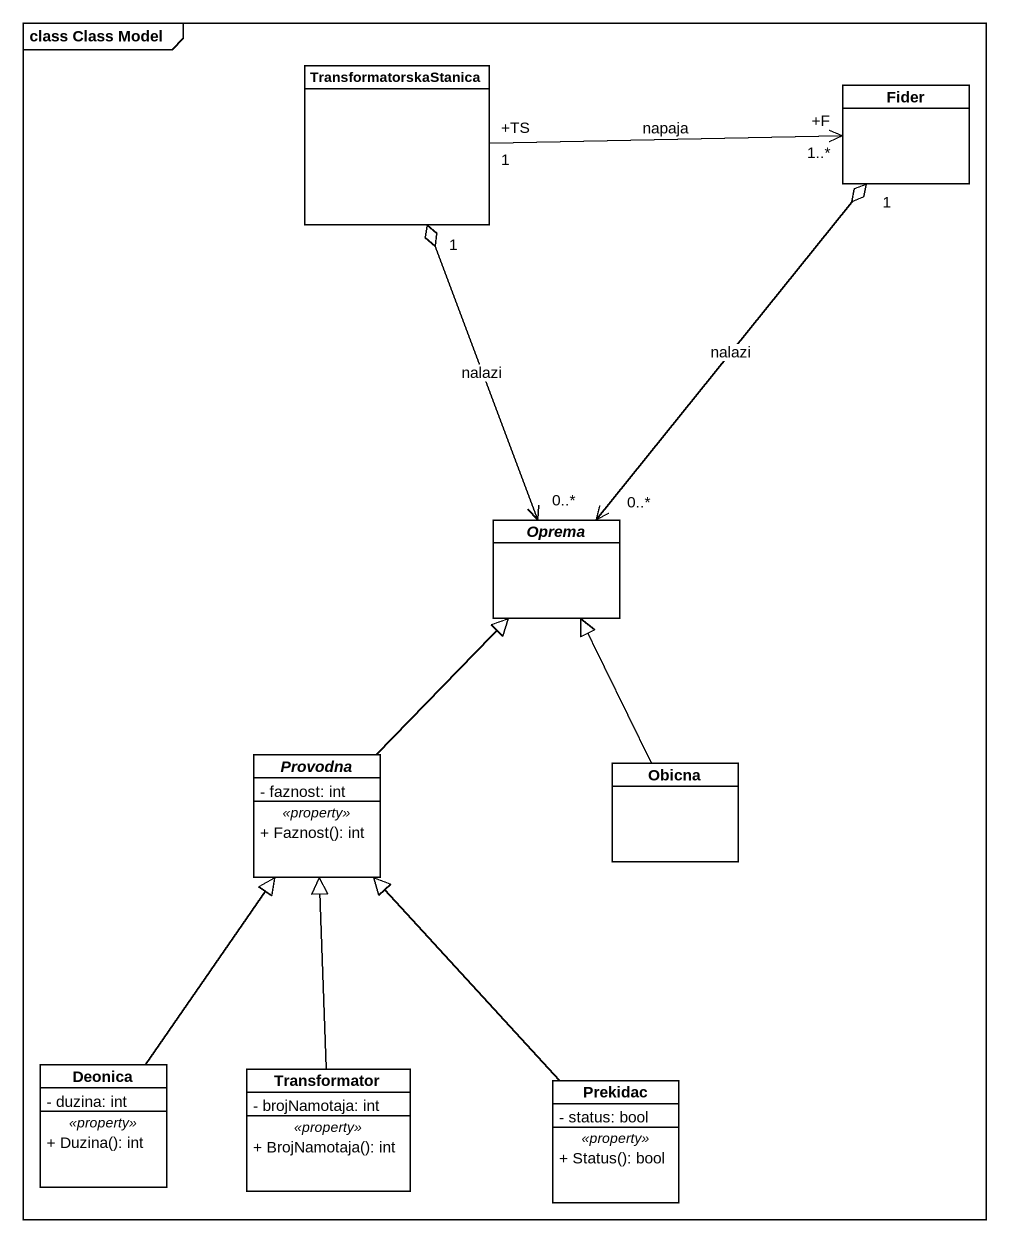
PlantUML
@startuml
mainframe class Class Model
hide circle
hide empty members
skinparam classAttributeIconSize 0
class TransformatorskaStanica
class Fider
abstract class Oprema
abstract class Provodna {
  - faznost: int
  .. <<property>> ..
  + Faznost(): int
}
class Obicna
class Deonica {
  - duzina: int
  .. <<property>> ..
  + Duzina(): int
}
class Transformator {
  - brojNamotaja: int
  .. <<property>> ..
  + BrojNamotaja(): int
}
class Prekidac {
  - status: bool
  .. <<property>> ..
  + Status(): bool
}
TransformatorskaStanica "+TS\n1" -right-> "+F\n1..*" Fider : napaja
Oprema "0..*" <-up-o "1" TransformatorskaStanica : nalazi
Oprema "0..*" <-up-o "1" Fider : nalazi
Provodna -up-|> Oprema
Obicna -up-|> Oprema
Deonica -up-|> Provodna
Transformator -up-|> Provodna
Prekidac -up-|> Provodna
@enduml
